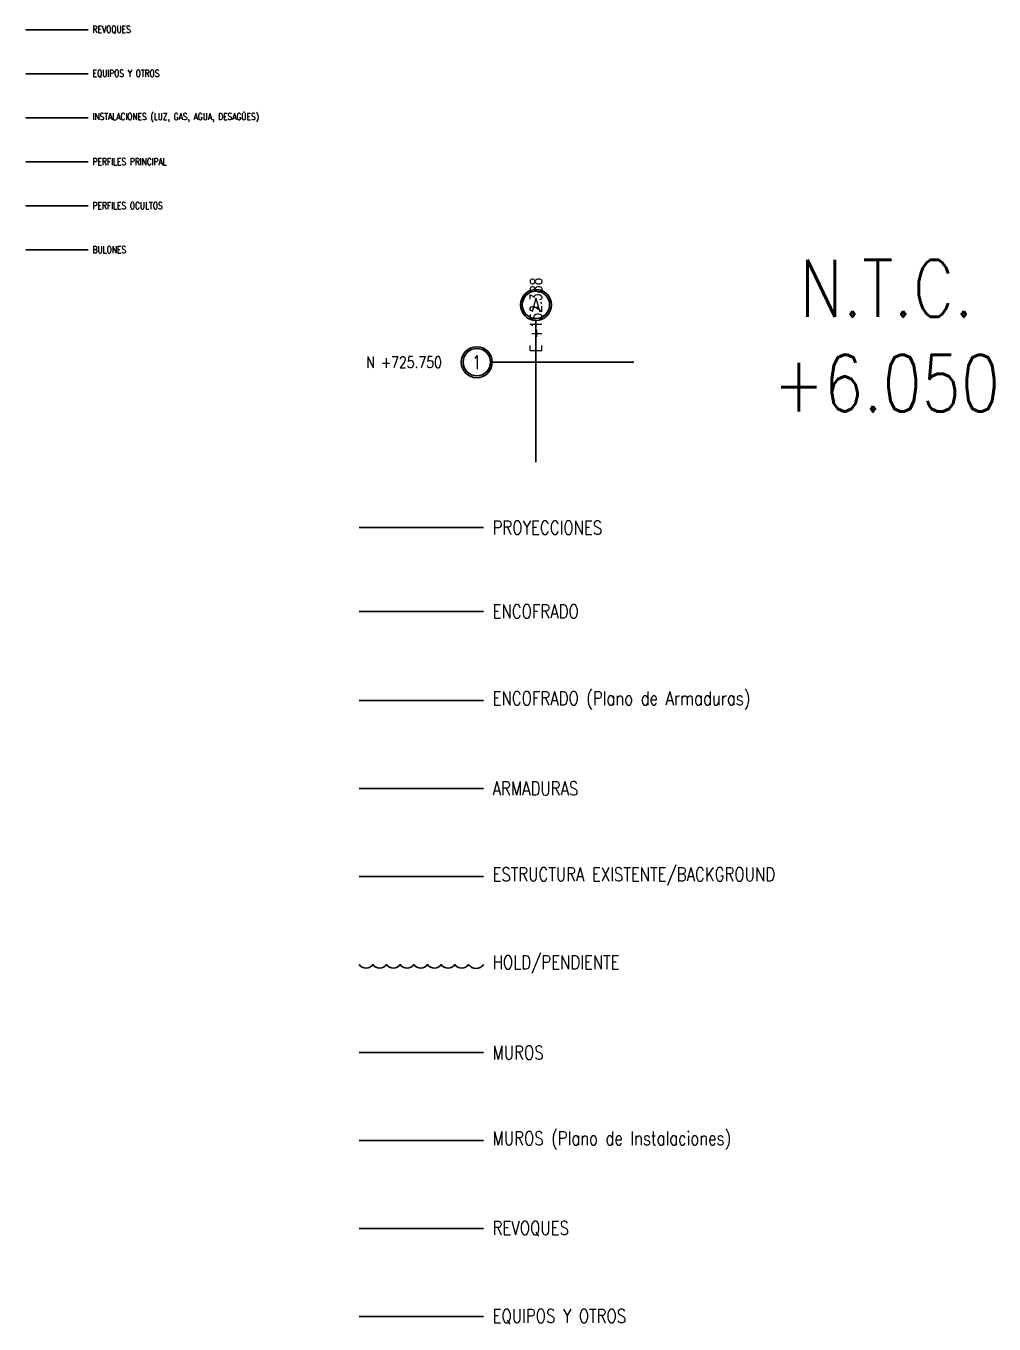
# Model space of a CAD drawing. Header units: millimetres. Extents: x -940 to 1351, y -586 to 711.
# Drawn here: x -918 to -875.5, y 553.5 to 610.5 of the extents above; entities that cross this region are included whole.
import ezdxf

# ---------------------------------------------------------------- set-up
doc = ezdxf.new("R2010")
doc.units = ezdxf.units.MM
doc.linetypes.add('CENTER', pattern=[50.8, 31.75, -6.35, 6.35, -6.35])
doc.linetypes.add('HIDDEN', pattern=[9.525, 6.35, -3.175])
for name, color, linetype in [('CI-Armaduras', 4, 'Continuous'), ('CI-Encofrado-g', 4, 'Continuous'), ('CI-Encofrados', 2, 'Continuous'), ('CI-Equipamiento', 253, 'Continuous'), ('CI-I.S. Agua Caliente', 6, 'Continuous'), ('CI-Mampostería', 4, 'Continuous'), ('CI-Proyecciones', 1, 'HIDDEN'), ('CI-Revoques', 2, 'Continuous'), ('ES-Perfil-Oculto', 1, 'HIDDEN'), ('ES-Perfiles-f', 2, 'Continuous'), ('ES-Perfiles-g', 4, 'Continuous'), ('GE-Background', 252, 'Continuous'), ('GE-Ejes', 1, 'CENTER'), ('GE-Textos', 3, 'Continuous'), ('GE-Titulos', 4, 'Continuous'), ('PENDIENTE', 6, 'Continuous')]:
    doc.layers.add(name, color=color, linetype=linetype)
doc.styles.add('Romans', font='romans.shx', dxfattribs={"width": 0.8})
doc.styles.add('Romans PF', font='romans.shx', dxfattribs={"width": 0.8})

msp = doc.modelspace()

# ---------------------------------------------------------------- linework, layer by layer
at = {"layer": 'CI-Armaduras'}
msp.add_line((-903.321, 577.032), (-897.87, 577.032), dxfattribs=at)
at = {"layer": 'CI-Encofrado-g'}
msp.add_line((-903.321, 584.804), (-897.87, 584.804), dxfattribs=at)
at = {"layer": 'CI-Encofrados'}
msp.add_line((-903.321, 580.896), (-897.87, 580.896), dxfattribs=at)
at = {"layer": 'CI-Equipamiento'}
for p, q in [((-917.955, 608.414), (-915.229, 608.414)), ((-903.321, 553.848), (-897.87, 553.848))]:
    msp.add_line(p, q, dxfattribs=at)
at = {"layer": 'CI-I.S. Agua Caliente'}
msp.add_line((-917.955, 606.482), (-915.229, 606.482), dxfattribs=at)
at = {"layer": 'CI-Mampostería'}
msp.add_line((-903.321, 565.44), (-897.87, 565.44), dxfattribs=at)
at = {"layer": 'CI-Proyecciones', "ltscale": 100}
msp.add_line((-897.87, 588.485), (-903.321, 588.485), dxfattribs=at)
at = {"layer": 'CI-Revoques'}
for p, q in [((-917.955, 610.346), (-915.229, 610.346)), ((-903.321, 561.576), (-897.87, 561.576)), ((-903.321, 557.712), (-897.87, 557.712))]:
    msp.add_line(p, q, dxfattribs=at)
at = {"layer": 'ES-Perfil-Oculto', "ltscale": 100}
msp.add_line((-917.955, 602.618), (-915.229, 602.618), dxfattribs=at)
at = {"layer": 'ES-Perfiles-f'}
msp.add_line((-917.955, 600.686), (-915.229, 600.686), dxfattribs=at)
at = {"layer": 'ES-Perfiles-g'}
msp.add_line((-917.955, 604.55), (-915.229, 604.55), dxfattribs=at)
at = {"layer": 'GE-Background'}
msp.add_line((-903.321, 573.168), (-897.87, 573.168), dxfattribs=at)
at = {"layer": 'GE-Ejes', "ltscale": 1000}
for p, q in [((-895.565, 591.363), (-895.565, 597.584)), ((-891.263, 595.746), (-897.484, 595.746))]:
    msp.add_line(p, q, dxfattribs=at)
at = {"layer": 'GE-Ejes', "color": 3, "linetype": 'ByBlock'}
for centre, radius in [((-895.565, 598.264), 0.68), ((-895.565, 598.264), 0.6), ((-898.164, 595.746), 0.68), ((-898.164, 595.746), 0.6)]:
    msp.add_circle(centre, radius, dxfattribs=at)
at = {"layer": 'PENDIENTE'}
msp.add_lwpolyline([(-903.321, 569.304, 0.520567), (-902.721, 569.304, 0.520567), (-902.121, 569.304, 0.520567), (-901.521, 569.304, 0.520567), (-900.921, 569.304, 0.520567), (-900.321, 569.304, 0.520567), (-899.721, 569.304, 0.520567), (-899.121, 569.304, 0.520567), (-898.521, 569.304, 0.520567), (-897.87, 569.304, 0.520567)], format="xyb", dxfattribs=at)

# ---------------------------------------------------------------- texts
at = {"layer": 'GE-Ejes', "color": 2, "insert": (-895.565, 599.464), "char_height": 0.5, "attachment_point": 6, "rotation": 90, "style": 'Romans'}
msp.add_mtext('E +152.388', dxfattribs=at)
at = {"layer": 'GE-Ejes', "color": 3, "char_height": 0.6, "width": 0.53333, "attachment_point": 5, "style": 'Romans'}
for s, insert in [('A', (-895.565, 598.264)), ('1', (-898.164, 595.746))]:
    msp.add_mtext(s, dxfattribs=dict(at, insert=insert))
at = {"layer": 'GE-Ejes', "color": 2, "insert": (-899.364, 595.746), "char_height": 0.5, "attachment_point": 4, "style": 'Romans'}
msp.add_mtext('\\pi-3.6571;N +725.750', dxfattribs=at)
at = {"layer": 'GE-Textos', "insert": (-851.33, 596.911), "char_height": 2.5, "width": 24.25129, "attachment_point": 5, "style": 'Romans'}
msp.add_mtext('\\pi-57.68;N.T.C.\\P+6.050', dxfattribs=at)
at = {"layer": 'GE-Titulos', "attachment_point": 4, "line_spacing_factor": 1.200001, "style": 'Romans PF'}
for s, insert, char_height, width in [('{\\H0.75x;REVOQUES}', (-915.029, 610.346), 0.4, 28.54223), ('{\\H0.75x;EQUIPOS Y OTROS}', (-915.029, 608.414), 0.4, 28.54223), ('{\\H0.75x;INSTALACIONES (LUZ, GAS, AGUA, DESAGÜES)}', (-915.029, 606.482), 0.4, 28.54223), ('{\\H0.75x;PERFILES PRINCIPAL}', (-915.029, 604.55), 0.4, 28.54223), ('{\\H0.75x;PERFILES OCULTOS}', (-915.029, 602.618), 0.4, 28.54223), ('{\\H0.75x;BULONES}', (-915.029, 600.686), 0.4, 28.54223), ('{\\H0.75x;PROYECCIONES}', (-897.47, 588.485), 0.8, 57.08447), ('{\\H0.75x;ENCOFRADO}', (-897.47, 584.804), 0.8, 57.08447), ('{\\H0.75x;ENCOFRADO (Plano de Armaduras)}', (-897.47, 580.896), 0.8, 57.08447), ('{\\H0.75x;ARMADURAS}', (-897.47, 577.032), 0.8, 57.08447), ('{\\H0.75x;ESTRUCTURA EXISTENTE/BACKGROUND}', (-897.47, 573.168), 0.8, 57.08447), ('{\\H0.75x;HOLD/PENDIENTE}', (-897.47, 569.304), 0.8, 57.08447), ('{\\H0.75x;MUROS}', (-897.47, 565.44), 0.8, 57.08447), ('{\\H0.75x;MUROS (Plano de Instalaciones)}', (-897.47, 561.576), 0.8, 57.08447), ('{\\H0.75x;REVOQUES}', (-897.47, 557.712), 0.8, 57.08447), ('{\\H0.75x;EQUIPOS Y OTROS}', (-897.47, 553.848), 0.8, 57.08447)]:
    msp.add_mtext(s, dxfattribs=dict(at, insert=insert, char_height=char_height, width=width))

doc.saveas('drawing.dxf')
